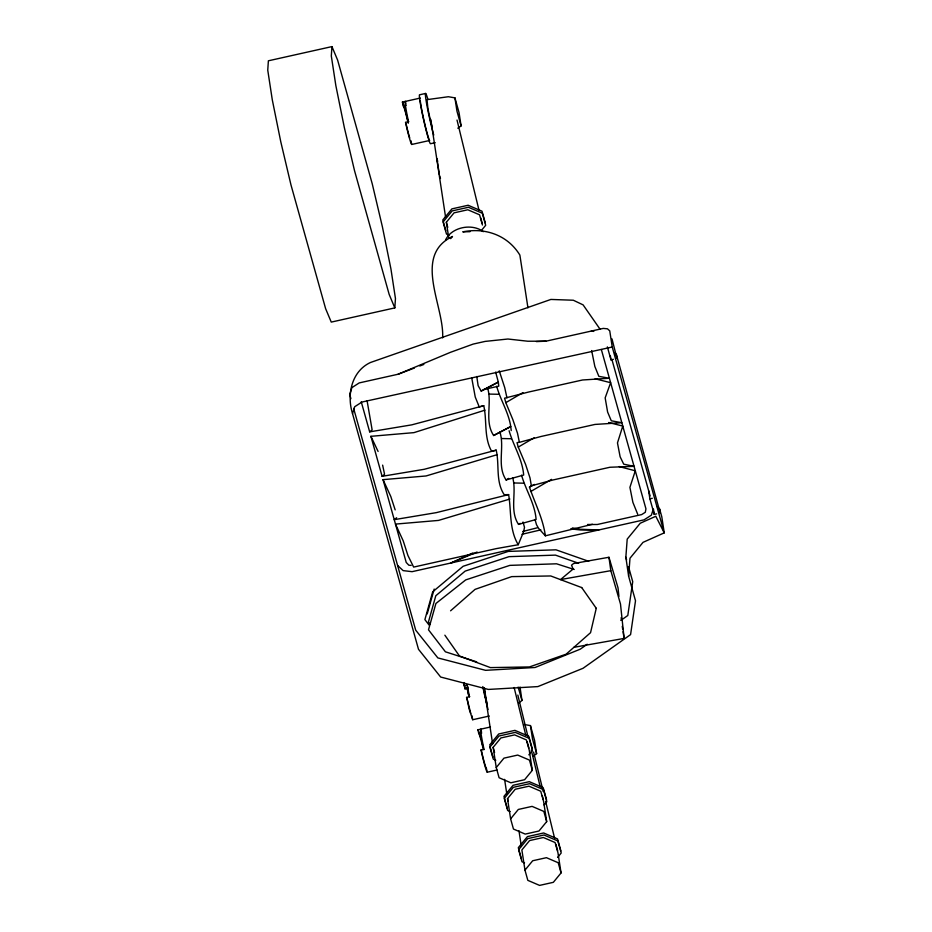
<?xml version="1.0" encoding="UTF-8"?>
<svg xmlns="http://www.w3.org/2000/svg" width="932" height="932" viewBox="0 0 932 932"><rect width="100%" height="100%" fill="white"/><g stroke="black" fill="none" stroke-linecap="round" stroke-linejoin="round"><path stroke-width="1.4" d="M487.518 387.735C492.387 403.055 484.139 421.252 493.634 435.5L510.759 426.53C508.523 412.247 500.461 399.979 496.663 386.291M499.96 432.18C504.829 447.5 496.581 465.697 506.088 479.945L523.668 475.04C522.456 459.196 513.334 445.647 509.105 430.747M512.751 477.895C516.829 492.865 509.303 510.561 518.53 524.401L536.11 519.485C534.898 503.641 525.776 490.092 521.547 475.192M331.943 46.6L331.314 55.955L335.846 85.593L344.339 127.579L354.521 170.649L389.18 294.465L394.818 307.898L331.256 322.099L325.618 308.667L290.959 184.851L280.777 141.769L272.284 99.794L267.752 70.156L268.381 60.801L331.943 46.6L337.594 60.032L372.252 183.849L382.423 226.919L390.927 268.905L395.459 298.543L394.818 307.898M431.877 126.298A18.745 1.13 77.4 0 1 427.858 108.019L427.019 99.642L448.385 96.73L454.921 97.86L456.971 111.211L461.084 125.902L457.81 128.197M461.084 125.902L459.033 112.562L454.921 97.86M523.912 724.455L530.448 725.597L532.498 738.936L536.611 753.639L533.337 755.922M536.611 753.639L534.56 740.288L530.448 725.597M628.634 576.244L625.85 557.138L627.201 539.115L640.237 523.236L655.802 516.281L664.248 532.859L643.022 542.354L629.985 558.233L628.634 576.244L635.508 600.791L630.58 634.599L583.036 668.291L537.857 686.593L488.356 689.435L440.65 677.028L418.491 649.278L352.517 413.598C346.634 395.017 351.422 371.309 370.47 362.501L550.894 299.44L573.308 300.232L583.094 304.869L600.045 329.194M471.72 377.868L475.25 397.044L479.246 406.923L483.743 405.7C487.191 420.682 483.65 437.376 491.688 451.368L496.185 450.144C499.645 464.742 495.346 481.436 504.235 494.729L508.627 494.601C511.423 511.272 509.07 529.399 518.227 544.731L496.348 548.61L413.645 567.087L407.913 555.449L403.207 540.851L395.483 524.099L438.518 520.417L509.874 499.039M596.259 608.305L590.55 632.677L566.12 654.182L529.446 666.939L490.407 667.603L459.453 655.977L444.867 635.193M427.205 613.92L434.184 589.059M352.517 413.598L354.708 406.713L362.012 402.03L612.231 347.007L609.749 330.86L607.466 328.81L603.214 328.413L546.024 341.182L536.319 341.59M653.122 509.653L651.375 515.163L644.07 519.846L412.072 571.677L403.148 570.617L397.591 565.468M518.227 544.731L523.609 531.729L524.495 527.349L523.003 522.013M448.828 238.382L446.346 222.235L454.059 212.845L467.829 209.77L479.572 214.814L482.438 225.02M450.669 238.662L452.474 236.46C412.259 255.752 444.552 306.418 442.618 337.873M482.042 229.703L485.688 225.276L482.31 213.218L468.447 207.277L452.195 210.9L443.096 221.979L446.475 234.037L448.991 235.109M489.591 745.076L498.69 733.997L514.93 730.362L528.805 736.315L532.184 748.361M493.156 747.347L500.857 737.958L514.627 734.882L526.37 739.926L529.236 750.132L532.323 770.321L524.611 779.711L510.853 782.787L499.098 777.742L496.243 767.537L493.156 747.347L494.577 752.45M496.243 767.537L503.956 758.147L517.714 755.071L529.469 760.116L532.323 770.321M528.852 754.815L532.487 750.377L529.12 738.33L515.245 732.377L499.004 736.012L489.894 747.091L493.273 759.149L495.789 760.221M507.509 798.654L515.221 789.264L528.992 786.189L540.735 791.233L543.601 801.438L546.688 821.628L538.976 831.018L525.217 834.093L513.462 829.049L510.608 818.844L507.509 798.654L508.231 801.205M510.608 818.844L518.32 809.454L532.079 806.378L543.834 811.423L546.688 821.628M544.125 805.015L546.851 801.695L543.472 789.637L529.609 783.696L513.357 787.319L504.259 798.409L507.637 810.456L510.154 811.527M524.972 870.15L532.673 860.76L546.443 857.685L558.186 862.729L561.052 872.934L553.34 882.324L539.57 885.4L527.827 880.356L524.972 870.15L521.873 849.961L529.586 840.571L543.344 837.495L555.099 842.54L557.953 852.745L561.052 872.934M557.569 857.428L561.215 853.001L557.837 840.955L543.973 835.002L527.722 838.625L518.623 849.716L521.99 861.762L524.518 862.846M450.587 610.809L475.052 589.374L511.715 576.617L550.754 575.964L581.719 587.579M361.243 401.774L369.666 431.865L372.124 429.838L367.092 400.783M484.99 410.15L413.948 432.634L370.913 436.316L382.108 476.322L384.567 474.283L382.633 465.138M489.323 716.021L472.699 719.725L469.134 708.984L466.711 697.322L470.742 713.411M466.478 697.509L469.705 696.658M396.648 517.749L394.236 519.66L436.339 512.635L508.627 494.601M518.716 702.914L521.967 700.48L520.021 687.059M587.207 644.245L580.252 649.185L535.073 667.487L485.572 670.329L437.865 657.922L415.707 630.172L353.636 408.426M620.84 620.421L627.795 615.493L632.723 581.685L628.518 566.679M592.426 524.297L545.371 535.818C543.065 518.67 534.921 503.257 529.458 487.098L531.368 485.817L552.956 479.98L609.947 467.258L634.051 466.338L631.325 465.546M476.776 376.505L478.139 385.697L481.192 391.056L498.317 382.073L495.661 372.113M493.634 435.5L510.759 426.53L511.225 430.596M506.088 479.945L508.686 478.384M518.53 524.401L520.254 523.353M595.129 378.788L610.635 382.702L605.159 397.882L607.606 412.026L611.287 420.786L621.842 422.732L594.977 424.433L540.991 436.491L519.404 442.327L517.481 433.17L512.81 419.517L505.82 402.647L522.968 392.617M531.368 485.817L530.005 477.918L525.601 464.439L518.262 447.092L534.187 437.784M530.704 491.537L551.534 479.363M529.458 487.098L534.42 484.43M481.192 391.056L498.317 382.073L498.783 386.139L483.801 389.494M472.967 552.909L450.948 562.986L477.102 552.035M350.898 398.675L349.733 394.481L351.923 387.607L359.228 382.912L398.104 374.233L450.424 352.331L473.188 344.083L485.176 341.403L507.905 339.015L527.803 341.228L546.024 341.182M522.701 531.496L537.356 527.78M398.104 374.233L414.367 368.047M419.784 365.985L423.839 364.447M522.013 534.292L540.863 529.865M497.432 454.595L426.075 475.961L383.04 479.654L406.224 562.462L408.857 565.211L411.163 565.398M505.82 402.647L504.573 398.197L528.549 392.046L582.535 379.988L609.388 378.252L598.845 376.342L594.849 366.474L591.645 350.537M483.743 405.7L411.769 424.852L369.666 431.865M496.185 450.144L424.211 469.297L382.108 476.322M425.656 93.433L419.668 94.773A25.117 1.515 77.4 0 0 423.233 118.084A25.117 1.515 77.4 0 0 430.421 143.738L435.209 142.666M408.065 122.838A17.836 1.072 77.4 0 0 403.241 105.887L402.403 102.066L420.39 98.046M403.241 105.887L406.247 105.211M429.699 140.464L411.723 144.472A21.751 1.305 77.4 0 1 405.502 122.255L408.775 121.766M607.361 346.89L610.984 359.857L613.384 359.321M656.652 513.858L654.252 514.394L649.895 498.83L652.295 498.294M464.171 685.766L467.165 685.09L468.039 688.2L465.033 688.876L463.775 683.226M483.3 749.27A17.836 1.072 77.4 0 0 478.768 733.612L477.93 729.791L490.465 726.995M478.768 733.612L481.762 732.948M497.047 770.007L487.238 772.209A21.751 1.305 77.4 0 1 481.017 749.98L484.302 749.491M618.918 596.375L618.021 587.859L608.957 557.266L573.564 563.534L571.561 565.188L573.087 569.056L560.54 579.576L610.809 570.675L620.491 604.006L624.114 638.42L573.844 647.321M519.404 442.327L517.015 442.642L518.262 447.092M469.984 231.684L462.785 231.847C485.351 227.373 507.66 235.132 519.87 255.077L527.943 307.805M587.521 524.495L597.33 524.495L641.67 514.581L645.305 512.285L645.946 508.849L601.35 349.523M489.288 394.085L498.9 394.294M501.731 438.529L511.342 438.739M514.173 482.974L523.784 483.195M570.699 528.887L580.648 529.982L598.857 529.947L580.45 529.271L572.353 527.92M591.226 331.093L593.777 331.396M634.051 466.338L623.718 464.183L620.13 456.785L617.473 442.91L622.774 426.064L608.678 422.499M619.069 466.548L635.298 470.788L629.916 487.354L632.886 502.336L637.674 514.196M574.24 569.487L556.555 563.802L509.862 565.375L465.709 579.902L435.92 603.482L428.499 629.799L445.414 651.806L476.695 661.86M588.709 561.309L555.996 549.822L508.278 551.406L463.146 566.272L432.681 591.843L424.887 619.617L429.139 625.151M578.609 563.254L555.46 555.123L509.035 556.66L465.15 571.118L435.803 595.746L428.44 621.994L430.118 624.195M481.017 749.98L481.308 750.167A17.836 1.072 77.4 0 0 486.131 767.98M614.794 352.925L616.367 354.475L660.24 513.054L659.623 509.012L657.258 506.682M545.371 535.818L538.603 528.374L536.483 524.669L535.026 519.485M581.685 587.521L596.294 608.363M521.967 700.48L518.145 687.059M370.913 436.316L378.089 451.449M383.04 479.654L390.764 496.407L395.168 509.886M499.237 370.808L504.725 387.619L506.961 397.882M659.623 509.012L661.778 516.712L664.248 532.859L612.231 347.007M611.974 359.729L650.105 495.917M625.85 557.138L626.607 559.864M485.374 223.249L482.007 211.203L468.132 205.25L451.892 208.885L442.793 219.964L445.787 230.67M480.691 217.902L482.124 223.004M439.729 175.833L440.475 178.49M446.346 222.235L447.779 227.338M546.536 799.668L543.17 787.622L529.294 781.668L513.054 785.303L503.956 796.382L507.323 808.428M560.901 850.974L557.534 838.928L543.659 832.975L527.419 836.61L518.308 847.689L521.314 858.395M527.139 741.732L528.922 748.116M542.214 795.59L543.286 799.423M555.868 844.345L557.651 850.73M486.155 699.606L486.9 702.274M488.077 709.578L484.267 693.641A34.402 2.074 77.4 0 1 482.811 686.558M489.964 746.416L492.958 757.122M437.679 161.329L436.933 158.638L439.356 174.494M457.018 120.053L479.025 210.306M533.57 752.019L543.205 791.501M545.616 801.369L554.552 838.031M517.831 695.062L528.153 737.375M531.252 750.062L540.187 786.724M514.138 687.478L525.823 735.418M484.465 693.49L487.11 704.965M467.223 687.851L468.773 695.68L466.909 687.618M405.968 103.941L405.408 101.39A21.751 1.305 77.4 0 0 408.496 121.579M410.884 140.65L411.723 144.472M481.483 731.667L480.924 729.127A21.751 1.305 77.4 0 0 484.023 749.305M486.399 768.387L487.238 772.209M471.802 715.543L472.699 719.725M467.165 685.09L469.472 696.833M653.425 508.988L654.252 514.394M648.649 490.721L649.895 498.83M610.367 355.803L610.984 359.857M616.367 354.475L616.984 358.517L612.009 338.922M622.261 626.304L622.669 628.995M623.077 631.686L624.114 638.42M610.809 570.675L608.957 557.266M484.337 687.711L485.956 698.289M464.066 682.539L465.033 688.876M430.805 119.494L445.613 217.342M518.961 830.68L521.349 846.501M504.596 779.373L506.775 793.761M484.127 687.769L492.62 743.887M621.155 617.683L621.423 619.885M429.361 139.975A21.751 1.305 77.4 0 1 424.316 121.952A21.751 1.305 77.4 0 1 420.227 100.376M402.403 102.066A21.751 1.305 77.4 0 1 405.688 111.98M406.096 113.553A21.751 1.305 77.4 0 1 408.333 122.942M409.731 137.913A17.836 1.072 77.4 0 1 406.061 123.7M433.753 135.082A25.117 1.515 77.4 0 1 426.169 101.075A25.117 1.515 77.4 0 1 427.951 99.468M445.531 240.13A22.391 16.753 -8.7 0 1 483.324 231.684M484.174 692.127A29.789 1.794 77.4 0 1 483.335 688.026M477.93 729.791A21.751 1.305 77.4 0 1 479.339 733.146M479.665 734.183A21.751 1.305 77.4 0 1 481.215 739.705M481.611 741.278A21.751 1.305 77.4 0 1 483.219 747.883"/></g></svg>
